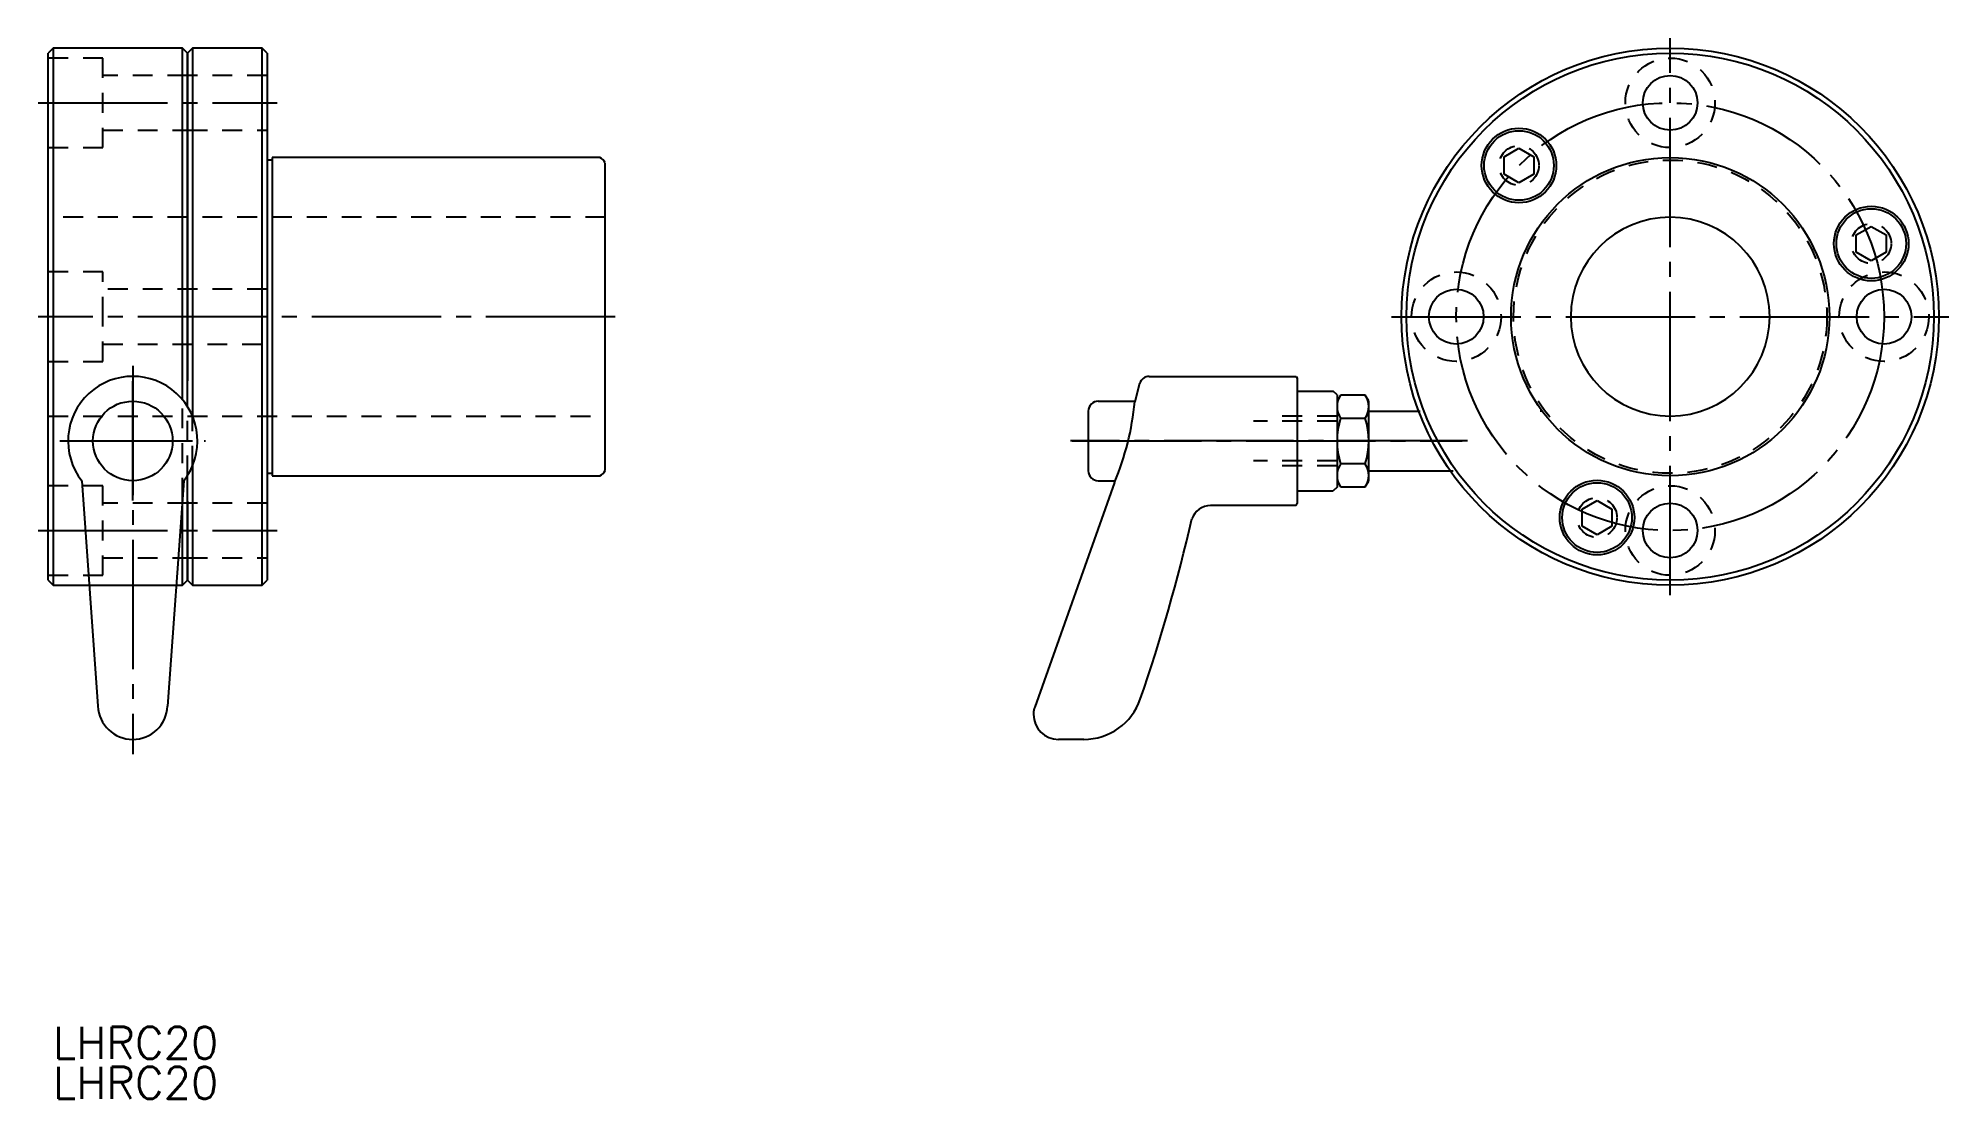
# Model space of a CAD drawing. Extents: x 112 to 304, y 114 to 221.
import ezdxf

# ---------------------------------------------------------------- set-up
doc = ezdxf.new("R2010")
doc.units = 0
for name, pattern in [('CENTER', [17.5, 13, -1.5, 1.5, -1.5]), ('DASHED', [3.5, 2, -1.5]), ('DOT', [0.5, 0.25, -0.25])]:
    doc.linetypes.add(name, pattern=pattern)
doc.layers.get('0').update_dxf_attribs({"linetype": 'CONTINUOUS'})
doc.layers.add('CENTER', color=1, linetype='CENTER')
doc.styles.get("Standard").update_dxf_attribs({"font": 'txt.shx', "bigfont": '@extfont2.shx'})

msp = doc.modelspace()

# ---------------------------------------------------------------- linework, layer by layer
at = {"color": 7, "linetype": 'CONTINUOUS'}
for p, q in [((113.78, 219.61), (113.28, 219.11)), ((113.28, 166.11), (113.28, 219.11)), ((113.78, 219.61), (113.78, 165.61)), ((126.78, 219.61), (113.78, 219.61)), ((126.78, 186.21), (126.78, 219.61)), ((127.28, 219.11), (126.78, 219.61)), ((127.78, 219.61), (127.28, 219.11)), ((127.28, 219.11), (127.28, 186.17)), ((127.28, 186.17), (127.28, 219.11)), ((127.78, 219.61), (127.78, 186.12)), ((134.78, 219.61), (127.78, 219.61)), ((134.78, 185.53), (134.78, 219.61)), ((135.28, 219.11), (134.78, 219.61)), ((135.28, 219.11), (135.28, 185.48)), ((259.62, 208.68), (261.12, 209.54)), ((261.12, 209.54), (262.62, 208.68)), ((135.78, 208.36), (135.28, 208.36)), ((135.78, 208.61), (135.78, 185.44)), ((168.73, 208.61), (135.78, 208.61)), ((169.28, 177.15), (169.28, 208.06)), ((259.62, 206.95), (259.62, 208.68)), ((262.62, 208.68), (262.62, 206.95)), ((261.12, 206.08), (259.62, 206.95)), ((262.62, 206.95), (261.12, 206.08)), ((295.03, 200.83), (296.53, 201.69)), ((296.53, 201.69), (298.03, 200.83)), ((295.03, 199.1), (295.03, 200.83)), ((298.03, 200.83), (298.03, 199.1)), ((296.53, 198.23), (295.03, 199.1)), ((298.03, 199.1), (296.53, 198.23)), ((223.96, 186.61), (238.74, 186.61)), ((238.74, 186.61), (238.83, 186.41)), ((238.83, 186.41), (238.83, 173.81)), ((126.78, 184.26), (126.78, 186.21)), ((127.28, 183.57), (127.28, 186.17)), ((127.78, 186.12), (127.78, 182.61)), ((134.78, 174.69), (134.78, 185.53)), ((135.28, 185.48), (135.28, 174.73)), ((135.78, 185.44), (135.78, 176.61)), ((222.99, 185.88), (222.5, 184.05)), ((238.83, 185.11), (242.46, 185.11)), ((242.83, 184.74), (242.46, 185.11)), ((242.83, 184.74), (242.83, 175.47)), ((243.18, 184.73), (242.83, 184.11)), ((245.67, 184.73), (243.18, 184.73)), ((246.03, 184.11), (245.67, 184.73)), ((217.83, 183.11), (217.83, 177.11)), ((218.83, 184.11), (222.51, 184.11)), ((242.83, 184.11), (242.83, 176.11)), ((246.03, 176.11), (246.03, 184.11)), ((246.03, 183.11), (251.2, 183.11)), ((243.18, 182.42), (245.67, 182.42)), ((127.78, 177.61), (127.78, 174.09)), ((135.28, 176.86), (135.78, 176.86)), ((245.67, 177.8), (243.18, 177.8)), ((246.03, 177.11), (254.49, 177.11)), ((116.65, 176.11), (118.28, 153.45)), ((126.9, 176.11), (125.27, 153.45)), ((127.28, 174.05), (127.28, 176.64)), ((135.78, 176.61), (137.26, 176.61)), ((137.26, 176.61), (151.17, 176.61)), ((151.17, 176.61), (168.73, 176.61)), ((220.47, 175.95), (212.44, 153.36)), ((218.83, 176.11), (220.54, 176.11)), ((238.83, 175.11), (242.46, 175.11)), ((242.83, 175.47), (242.46, 175.11)), ((242.83, 176.11), (243.18, 175.49)), ((243.18, 175.49), (245.67, 175.49)), ((245.67, 175.49), (246.03, 176.11)), ((126.78, 174.01), (126.78, 174.39)), ((126.78, 165.61), (126.78, 174.01)), ((127.28, 174.05), (127.28, 166.11)), ((127.28, 166.11), (127.28, 174.05)), ((127.78, 174.09), (127.78, 165.61)), ((134.78, 165.61), (134.78, 174.69)), ((135.28, 174.73), (135.28, 166.11)), ((238.74, 173.61), (230.12, 173.61)), ((238.74, 173.61), (238.83, 173.81)), ((267.47, 173.27), (268.97, 174.14)), ((267.47, 171.54), (267.47, 173.27)), ((268.97, 174.14), (270.47, 173.27)), ((270.47, 173.27), (270.47, 171.54)), ((268.97, 170.67), (267.47, 171.54)), ((270.47, 171.54), (268.97, 170.67)), ((113.28, 166.11), (113.78, 165.61)), ((113.78, 165.61), (126.78, 165.61)), ((126.78, 165.61), (127.28, 166.11)), ((127.28, 166.11), (127.78, 165.61)), ((127.78, 165.61), (134.78, 165.61)), ((134.78, 165.61), (135.28, 166.11)), ((212.33, 152.69), (212.33, 152.61)), ((217.39, 150.11), (214.83, 150.11))]:
    msp.add_line(p, q, dxfattribs=at)
at = {"color": 1, "linetype": 'CENTER'}
for p, q in [((276.32, 164.61), (276.32, 220.61)), ((248.32, 192.61), (304.32, 192.61))]:
    msp.add_line(p, q, dxfattribs=at)
at = {"color": 3, "linetype": 'DASHED'}
for p, q in [((118.78, 218.61), (113.28, 218.61)), ((118.78, 209.61), (118.78, 218.61)), ((127.28, 216.86), (118.78, 216.86)), ((135.28, 216.86), (127.28, 216.86)), ((118.78, 211.36), (127.28, 211.36)), ((127.28, 211.36), (135.28, 211.36)), ((113.28, 209.61), (118.78, 209.61)), ((169.28, 202.61), (113.28, 202.61)), ((118.78, 197.11), (113.28, 197.11)), ((118.78, 192.61), (118.78, 197.11)), ((135.28, 195.36), (118.78, 195.36)), ((118.78, 188.11), (118.78, 192.61)), ((118.78, 189.86), (135.28, 189.86)), ((113.28, 188.11), (118.78, 188.11)), ((113.28, 182.61), (169.28, 182.61)), ((126.78, 174.39), (126.78, 184.26)), ((127.28, 176.64), (127.28, 183.57)), ((127.78, 177.61), (127.78, 182.61)), ((242.83, 182.61), (235.83, 182.61)), ((242.83, 182.11), (234.43, 182.11)), ((242.83, 178.11), (234.43, 178.11)), ((242.83, 177.61), (235.83, 177.61)), ((118.78, 175.61), (113.28, 175.61)), ((118.78, 166.61), (118.78, 175.61)), ((127.28, 173.86), (118.78, 173.86)), ((135.28, 173.86), (127.28, 173.86)), ((118.78, 168.36), (127.28, 168.36)), ((127.28, 168.36), (135.28, 168.36)), ((113.28, 166.61), (118.78, 166.61))]:
    msp.add_line(p, q, dxfattribs=at)
at = {"color": 13, "linetype": 'DOT'}
for p, q in [((263.39, 183.11), (263.26, 183.11)), ((263.45, 183.11), (263.39, 183.11))]:
    msp.add_line(p, q, dxfattribs=at)
at = {"color": 7, "linetype": 'CONTINUOUS'}
for centre, radius in [((276.32, 192.61), 27), ((276.32, 192.61), 26.5), ((276.32, 214.11), 2.75), ((261.12, 207.81), 3.75), ((261.12, 207.81), 3.5), ((276.32, 192.61), 16), ((296.53, 199.96), 3.75), ((296.53, 199.96), 3.5), ((254.82, 192.61), 2.75), ((297.82, 192.61), 2.75), ((121.78, 180.11), 4), ((268.97, 172.41), 3.75), ((268.97, 172.41), 3.5), ((276.32, 171.11), 2.75)]:
    msp.add_circle(centre, radius, dxfattribs=at)
at = {"color": 3, "linetype": 'DASHED'}
for centre, radius in [((276.32, 214.11), 4.5), ((261.12, 207.81), 2), ((276.32, 192.61), 15.75), ((296.53, 199.96), 2), ((254.82, 192.61), 4.5), ((297.82, 192.61), 4.5), ((276.32, 171.11), 4.5), ((268.97, 172.41), 2)]:
    msp.add_circle(centre, radius, dxfattribs=at)
at = {"color": 7, "linetype": 'CONTINUOUS'}
for centre, radius, start, end in [((168.13, 207.46), 1.3, 27.7958, 62.2042), ((276.32, 192.61), 10, 0, 180), ((276.32, 192.61), 10, 180, 0), ((121.78, 180.11), 6.5, 322.0201, 217.9799), ((223.96, 185.61), 1, 90, 164.2753), ((244.87, 183.57), 2.04, 145.6158, 214.3842), ((243.98, 183.57), 2.04, 325.6158, 34.3842), ((218.83, 183.11), 1, 90, 180), ((195.08, 186.59), 27.53, 337.2678, 354.7093), ((250.47, 180.11), 7.64, 162.412, 197.588), ((238.38, 180.11), 7.64, 342.412, 17.588), ((168.13, 177.76), 1.3, 297.7958, 332.2042), ((218.83, 177.11), 1, 180, 270), ((244.87, 176.64), 2.04, 145.6158, 214.3842), ((243.98, 176.64), 2.04, 325.6158, 34.3842), ((230.12, 171.61), 2, 90, 160.621), ((60.2, 210.37), 172.29, 340.9545, 347.2259), ((217.39, 156.11), 6, 270, 340.8981), ((121.78, 153.61), 3.5, 182.543, 357.4475), ((214.33, 152.69), 2, 160.4256, 180), ((214.83, 152.61), 2.5, 180, 270)]:
    msp.add_arc(centre, radius, start, end, dxfattribs=at)
at = {"layer": 'CENTER', "color": 1, "linetype": 'CENTER'}
for p, q in [((112.28, 214.11), (136.28, 214.11)), ((170.28, 192.61), (112.28, 192.61)), ((121.78, 187.67), (121.78, 148.62)), ((121.78, 174.11), (121.78, 186.11)), ((114.45, 180.11), (129.08, 180.11)), ((115.78, 180.11), (127.78, 180.11)), ((255.96, 180.11), (216.05, 180.11)), ((216.2, 180.11), (255.4, 180.11)), ((112.28, 171.11), (136.28, 171.11))]:
    msp.add_line(p, q, dxfattribs=at)
msp.add_circle((276.32, 192.61), 21.5, dxfattribs=at)

# ---------------------------------------------------------------- texts
at = {"color": 7, "linetype": 'CONTINUOUS'}
for p in [(113.78, 118), (113.78, 113.97)]:
    msp.add_text('LHRC20', height=3.2, dxfattribs=at).set_placement(p)

doc.saveas('drawing.dxf')
